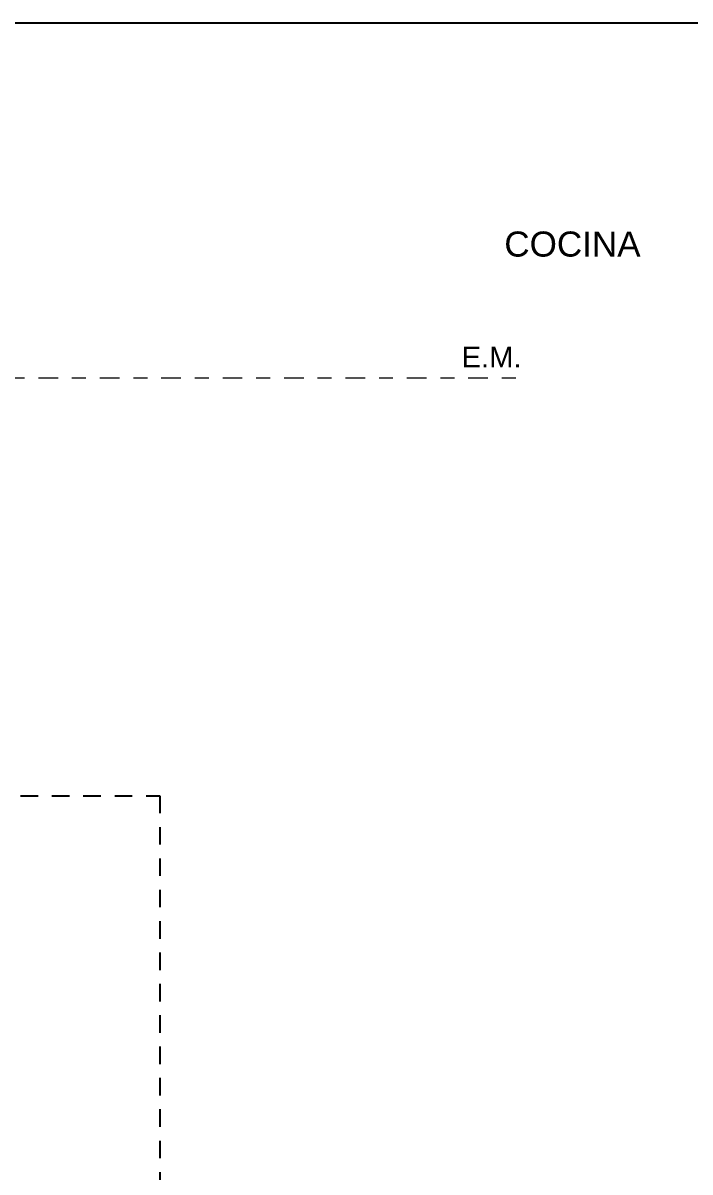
# Model space of a CAD drawing. Header units: metres. Extents: x -533726 to -533540, y -594667 to -594604.
# Drawn here: x -533646.01 to -533641.22, y -594612.43 to -594604.18 of the extents above; entities that cross this region are included whole.
import ezdxf
from ezdxf.enums import TextEntityAlignment as Align
from ezdxf.xclip import XClip

# ---------------------------------------------------------------- set-up
doc = ezdxf.new("R2010")
doc.units = ezdxf.units.M
doc.header["$LTSCALE"] = 0.5
doc.header["$XCLIPFRAME"] = 0
doc.linetypes.add('HIDDEN', pattern=[0.375, 0.25, -0.125])
doc.linetypes.add('RAYA-PUNTO', pattern=[0.625, 0.375, -0.1, 0.05, -0.1])
doc.layers.add('A - PROYECCION', color=9, linetype='HIDDEN')
doc.layers.add('A - TEXTOS', color=1, linetype='Continuous')
doc.layers.add('A Eje', color=1, linetype='RAYA-PUNTO', lineweight=0)
doc.layers.add('ayuda', color=6, linetype='Continuous', plot=False)
doc.styles.add('Arial 100', font='arial.ttf', dxfattribs={"height": 0.2})
doc.styles.add('GENERAL', font='arial.ttf')

# ---------------------------------------------------------------- blocks, each defined once
blk = doc.blocks.new('*U39')
at = {"color": 0, "linetype": 'ByBlock', "lineweight": -2}
blk.add_line((-1.5, 0), (15.46, 0), dxfattribs=at)
at = {"color": 0, "linetype": 'ByBlock', "lineweight": -2, "style": 'Arial 100'}
blk.add_text('E.M.', height=0.2, dxfattribs=at).set_placement((-1.5, 0.1))
blk.add_text('E.M.', height=0.2, dxfattribs=at).set_placement((15.46, 0.1), align=Align.RIGHT)
blk = doc.blocks.new('lineas munic')
at = {"layer": 'A Eje', "ltscale": 0.5, "xscale": 0.75, "yscale": 0.75, "zscale": 0.75}
blk.add_blockref('*U39', (0, 20), dxfattribs=at)
blk = doc.blocks.new('CASA SEBA GONZALES - PLANTAS ARQ')
at = {"layer": 'A - PROYECCION'}
blk.add_lwpolyline([(531.8326, 607.2346), (532.8326, 607.2346), (532.8326, 592.9146), (530.5026, 592.9146), (530.5026, 589.8146), (529.0026, 589.8146), (529.0026, 589.8146), (523.8326, 589.8146)], dxfattribs=at)
at = {"layer": 'ayuda'}
blk.add_lwpolyline([(522.3758, 612.7824), (566.8547, 612.7824), (566.8547, 588.6901), (522.3758, 588.6901)], close=True, dxfattribs=at)
at = {"layer": 'A Eje'}
blk.add_blockref('lineas munic', (523.8326, 590.2346), dxfattribs=at)
at = {"layer": 'A - TEXTOS', "ltscale": 0.1, "insert": (535.7926, 611.361), "char_height": 0.2, "width": 6.015027, "attachment_point": 5, "style": 'GENERAL'}
blk.add_mtext('\\pxqc;\\P{\\H0.9x;COCINA}', dxfattribs=at)

msp = doc.modelspace()

# ---------------------------------------------------------------- block references
ref = msp.add_blockref('CASA SEBA GONZALES - PLANTAS ARQ', (-534177.8592, -595216.9632))
XClip(ref).set_block_clipping_path([(520.6649409032, 587.6900110232), (549.5838671982, 613.896890943)])

doc.saveas('drawing.dxf')
